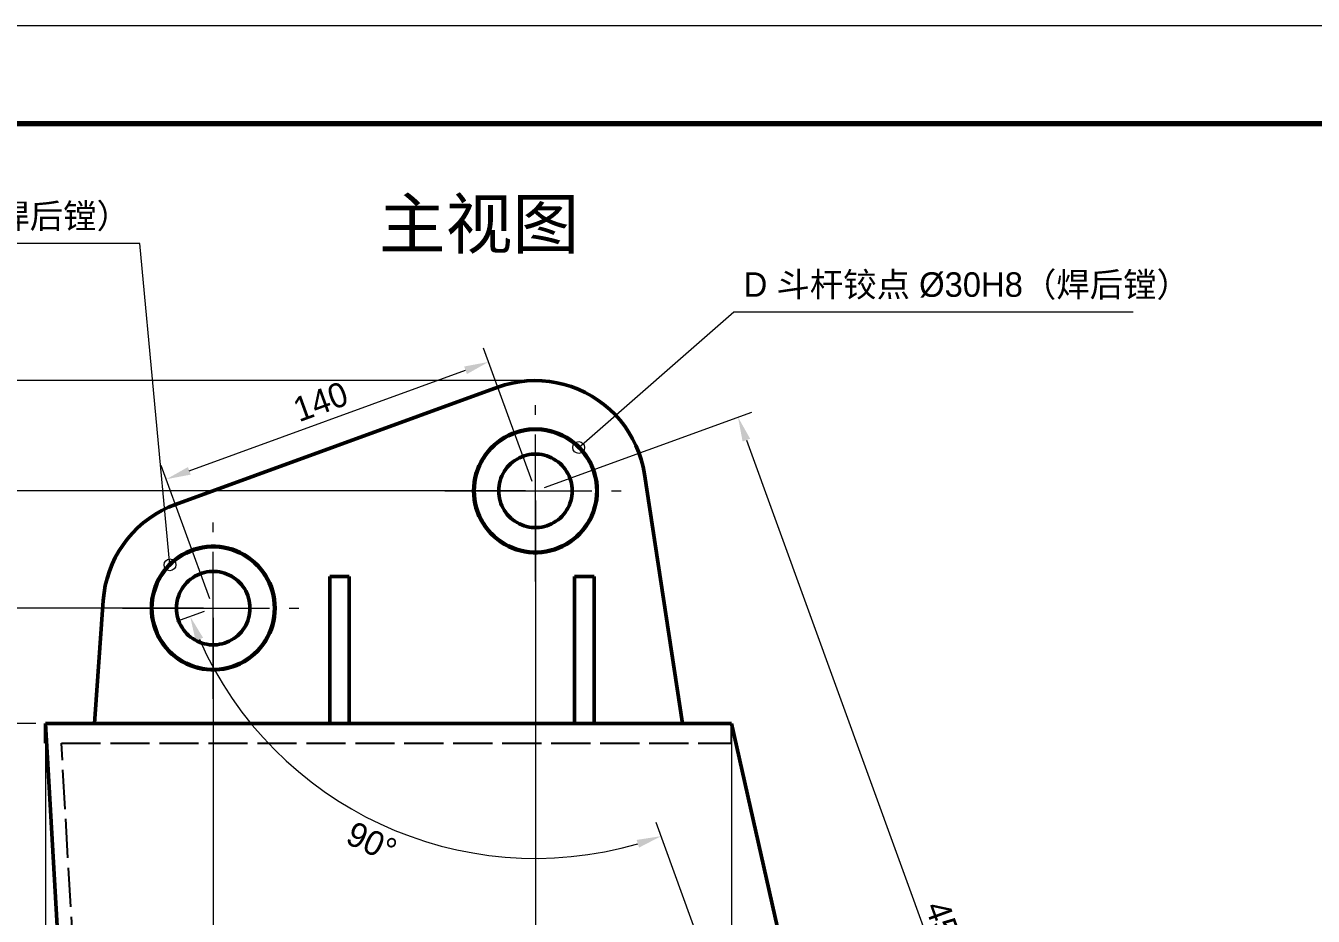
# Model space of a CAD drawing. Header units: millimetres. Extents: x 0 to 3364, y 0 to 2376.
# Drawn here: x 285 to 810, y 2013 to 2376 of the extents above; entities that cross this region are included whole.
import ezdxf
from ezdxf.enums import TextEntityAlignment as Align

# ---------------------------------------------------------------- set-up
doc = ezdxf.new("R2010")
doc.units = ezdxf.units.MM
doc.header["$LTSCALE"] = 4
doc.linetypes.add('GB_CENTER', pattern=[20, 15, -2, 1, -2])
doc.linetypes.add('GB_HIDDEN', pattern=[5, 4, -1])
for name, color, linetype, lineweight in [('CENTER', 7, 'GB_CENTER', 18), ('DIM', 7, 'Continuous', 18), ('FRAME', 7, 'Continuous', 70), ('HIDDEN', 7, 'GB_HIDDEN', 25), ('OUTLINE', 7, 'Continuous', 50), ('TEXT', 7, 'Continuous', 25), ('THIN', 7, 'Continuous', 18)]:
    doc.layers.add(name, color=color, linetype=linetype, lineweight=lineweight)
doc.styles.add('CJK', font='wqy-zenhei.ttc')
doc.dimstyles.new('GB', dxfattribs={"dimscale": 4, "dimtxt": 2.5, "dimasz": 2.5, "dimexe": 1.5, "dimexo": 1, "dimgap": 0.8, "dimtad": 1, "dimdec": 1, "dimdsep": 46, "dimtxsty": 'CJK', "dimcen": 2.5, "dimazin": 3, "dimtfac": 1, "dimtmove": 0, "dimatfit": 3, "dimlwd": 18, "dimlwe": 18})

msp = doc.modelspace()

# ---------------------------------------------------------------- linework, layer by layer
at = {"layer": 'CENTER'}
for p, q in [((492.67, 2149.16), (492.67, 2223.16)), ((455.67, 2186.16), (529.67, 2186.16)), ((361.11, 2101.28), (361.11, 2175.28)), ((324.11, 2138.28), (398.11, 2138.28))]:
    msp.add_line(p, q, dxfattribs=at)
at = {"layer": 'DIM'}
for points in [[(343.44, 2155.96), (331.11, 2287.16), (168.11, 2287.16)], [(510.35, 2203.84), (573.67, 2259.16), (736.67, 2259.16)]]:
    msp.add_lwpolyline(points, dxfattribs=at)
for centre in [(510.35, 2203.84), (343.44, 2155.96)]:
    msp.add_circle(centre, 2.4, dxfattribs=at)
at = {"layer": 'FRAME'}
msp.add_lwpolyline([(100, 40), (3324, 40), (3324, 2336), (100, 2336)], close=True, dxfattribs=at)
at = {"layer": 'HIDDEN'}
for points in [[(537.16, 2192.94), (536.6, 2195.95), (535.83, 2198.91), (534.86, 2201.81), (533.7, 2204.65), (532.35, 2207.39), (530.81, 2210.04), (529.1, 2212.58), (527.22, 2214.99), (525.18, 2217.27), (522.99, 2219.41), (520.66, 2221.39), (518.2, 2223.22), (515.63, 2224.86), (512.94, 2226.34), (510.16, 2227.62), (507.31, 2228.71), (504.38, 2229.61), (501.4, 2230.3), (498.38, 2230.8), (495.33, 2231.08), (492.27, 2231.16), (489.21, 2231.03), (486.17, 2230.69), (483.16, 2230.14), (480.19, 2229.39), (477.28, 2228.45)], [(537.16, 2192.94), (536.6, 2195.95), (535.83, 2198.91), (534.86, 2201.81), (533.7, 2204.65), (532.35, 2207.39), (530.81, 2210.04), (529.1, 2212.58), (527.22, 2214.99), (525.18, 2217.27), (522.99, 2219.41), (520.66, 2221.39), (518.2, 2223.22), (515.63, 2224.86), (512.94, 2226.34), (510.16, 2227.62), (507.31, 2228.71), (504.38, 2229.61), (501.4, 2230.3), (498.38, 2230.8), (495.33, 2231.08), (492.27, 2231.16), (489.21, 2231.03), (486.17, 2230.69), (483.16, 2230.14), (480.19, 2229.39), (477.28, 2228.45)], [(537.16, 2192.94), (536.6, 2195.95), (535.83, 2198.91), (534.86, 2201.81), (533.7, 2204.65), (532.35, 2207.39), (530.81, 2210.04), (529.1, 2212.58), (527.22, 2214.99), (525.18, 2217.27), (522.99, 2219.41), (520.66, 2221.39), (518.2, 2223.22), (515.63, 2224.86), (512.94, 2226.34), (510.16, 2227.62), (507.31, 2228.71), (504.38, 2229.61), (501.4, 2230.3), (498.38, 2230.8), (495.33, 2231.08), (492.27, 2231.16), (489.21, 2231.03), (486.17, 2230.69), (483.16, 2230.14), (480.19, 2229.39), (477.28, 2228.45)], [(477.28, 2228.45), (345.72, 2180.57)], [(477.28, 2228.45), (345.72, 2180.57)], [(517.92, 2186.16), (517.86, 2184.4), (517.68, 2182.64), (517.37, 2180.91), (516.95, 2179.2), (516.4, 2177.52), (515.74, 2175.89), (514.97, 2174.3), (514.09, 2172.78), (513.1, 2171.32), (512.02, 2169.93), (510.84, 2168.62), (509.57, 2167.39), (508.22, 2166.26), (506.79, 2165.23), (505.3, 2164.29), (503.74, 2163.46), (502.13, 2162.75), (500.48, 2162.14), (498.78, 2161.66), (497.06, 2161.29), (495.31, 2161.05), (493.56, 2160.92), (491.79, 2160.92), (490.03, 2161.05), (488.29, 2161.29), (486.57, 2161.66), (484.87, 2162.14), (483.22, 2162.75), (481.61, 2163.46), (480.05, 2164.29), (478.55, 2165.23), (477.13, 2166.26), (475.78, 2167.39), (474.51, 2168.62), (473.33, 2169.93), (472.25, 2171.32), (471.26, 2172.78), (470.38, 2174.3), (469.61, 2175.89), (468.95, 2177.52), (468.4, 2179.2), (467.98, 2180.91), (467.67, 2182.64), (467.49, 2184.4), (467.42, 2186.16), (467.49, 2187.92), (467.67, 2189.67), (467.98, 2191.41), (468.4, 2193.12), (468.95, 2194.79), (469.61, 2196.43), (470.38, 2198.01), (471.26, 2199.54), (472.25, 2201), (473.33, 2202.39), (474.51, 2203.7), (475.78, 2204.92), (477.13, 2206.06), (478.55, 2207.09), (480.05, 2208.03), (481.61, 2208.85), (483.22, 2209.57), (484.87, 2210.17), (486.57, 2210.66), (488.29, 2211.02), (490.03, 2211.27), (491.79, 2211.39), (493.56, 2211.39), (495.31, 2211.27), (497.06, 2211.02), (498.78, 2210.66), (500.48, 2210.17), (502.13, 2209.57), (503.74, 2208.85), (505.3, 2208.03), (506.79, 2207.09), (508.22, 2206.06), (509.57, 2204.92), (510.84, 2203.7), (512.02, 2202.39), (513.1, 2201), (514.09, 2199.54), (514.97, 2198.01), (515.74, 2196.43), (516.4, 2194.79), (516.95, 2193.12), (517.37, 2191.41), (517.68, 2189.67), (517.86, 2187.92), (517.92, 2186.16)], [(517.92, 2186.16), (517.86, 2184.4), (517.68, 2182.64), (517.37, 2180.91), (516.95, 2179.2), (516.4, 2177.52), (515.74, 2175.89), (514.97, 2174.3), (514.09, 2172.78), (513.1, 2171.32), (512.02, 2169.93), (510.84, 2168.62), (509.57, 2167.39), (508.22, 2166.26), (506.79, 2165.23), (505.3, 2164.29), (503.74, 2163.46), (502.13, 2162.75), (500.48, 2162.14), (498.78, 2161.66), (497.06, 2161.29), (495.31, 2161.05), (493.56, 2160.92), (491.79, 2160.92), (490.03, 2161.05), (488.29, 2161.29), (486.57, 2161.66), (484.87, 2162.14), (483.22, 2162.75), (481.61, 2163.46), (480.05, 2164.29), (478.55, 2165.23), (477.13, 2166.26), (475.78, 2167.39), (474.51, 2168.62), (473.33, 2169.93), (472.25, 2171.32), (471.26, 2172.78), (470.38, 2174.3), (469.61, 2175.89), (468.95, 2177.52), (468.4, 2179.2), (467.98, 2180.91), (467.67, 2182.64), (467.49, 2184.4), (467.42, 2186.16), (467.49, 2187.92), (467.67, 2189.67), (467.98, 2191.41), (468.4, 2193.12), (468.95, 2194.79), (469.61, 2196.43), (470.38, 2198.01), (471.26, 2199.54), (472.25, 2201), (473.33, 2202.39), (474.51, 2203.7), (475.78, 2204.92), (477.13, 2206.06), (478.55, 2207.09), (480.05, 2208.03), (481.61, 2208.85), (483.22, 2209.57), (484.87, 2210.17), (486.57, 2210.66), (488.29, 2211.02), (490.03, 2211.27), (491.79, 2211.39), (493.56, 2211.39), (495.31, 2211.27), (497.06, 2211.02), (498.78, 2210.66), (500.48, 2210.17), (502.13, 2209.57), (503.74, 2208.85), (505.3, 2208.03), (506.79, 2207.09), (508.22, 2206.06), (509.57, 2204.92), (510.84, 2203.7), (512.02, 2202.39), (513.1, 2201), (514.09, 2199.54), (514.97, 2198.01), (515.74, 2196.43), (516.4, 2194.79), (516.95, 2193.12), (517.37, 2191.41), (517.68, 2189.67), (517.86, 2187.92), (517.92, 2186.16)], [(517.92, 2186.16), (517.86, 2184.4), (517.68, 2182.64), (517.37, 2180.91), (516.95, 2179.2), (516.4, 2177.52), (515.74, 2175.89), (514.97, 2174.3), (514.09, 2172.78), (513.1, 2171.32), (512.02, 2169.93), (510.84, 2168.62), (509.57, 2167.39), (508.22, 2166.26), (506.79, 2165.23), (505.3, 2164.29), (503.74, 2163.46), (502.13, 2162.75), (500.48, 2162.14), (498.78, 2161.66), (497.06, 2161.29), (495.31, 2161.05), (493.56, 2160.92), (491.79, 2160.92), (490.03, 2161.05), (488.29, 2161.29), (486.57, 2161.66), (484.87, 2162.14), (483.22, 2162.75), (481.61, 2163.46), (480.05, 2164.29), (478.55, 2165.23), (477.13, 2166.26), (475.78, 2167.39), (474.51, 2168.62), (473.33, 2169.93), (472.25, 2171.32), (471.26, 2172.78), (470.38, 2174.3), (469.61, 2175.89), (468.95, 2177.52), (468.4, 2179.2), (467.98, 2180.91), (467.67, 2182.64), (467.49, 2184.4), (467.42, 2186.16), (467.49, 2187.92), (467.67, 2189.67), (467.98, 2191.41), (468.4, 2193.12), (468.95, 2194.79), (469.61, 2196.43), (470.38, 2198.01), (471.26, 2199.54), (472.25, 2201), (473.33, 2202.39), (474.51, 2203.7), (475.78, 2204.92), (477.13, 2206.06), (478.55, 2207.09), (480.05, 2208.03), (481.61, 2208.85), (483.22, 2209.57), (484.87, 2210.17), (486.57, 2210.66), (488.29, 2211.02), (490.03, 2211.27), (491.79, 2211.39), (493.56, 2211.39), (495.31, 2211.27), (497.06, 2211.02), (498.78, 2210.66), (500.48, 2210.17), (502.13, 2209.57), (503.74, 2208.85), (505.3, 2208.03), (506.79, 2207.09), (508.22, 2206.06), (509.57, 2204.92), (510.84, 2203.7), (512.02, 2202.39), (513.1, 2201), (514.09, 2199.54), (514.97, 2198.01), (515.74, 2196.43), (516.4, 2194.79), (516.95, 2193.12), (517.37, 2191.41), (517.68, 2189.67), (517.86, 2187.92), (517.92, 2186.16)], [(517.67, 2186.16), (517.61, 2187.9), (517.43, 2189.64), (517.13, 2191.36), (516.71, 2193.05), (516.17, 2194.71), (515.51, 2196.33), (514.75, 2197.9), (513.88, 2199.41), (512.9, 2200.85), (511.83, 2202.23), (510.66, 2203.52), (509.4, 2204.74), (508.07, 2205.86), (506.65, 2206.88), (505.17, 2207.81), (503.63, 2208.63), (502.04, 2209.34), (500.4, 2209.93), (498.72, 2210.42), (497.02, 2210.78), (495.29, 2211.02), (493.55, 2211.14), (491.8, 2211.14), (490.06, 2211.02), (488.33, 2210.78), (486.63, 2210.42), (484.95, 2209.93), (483.31, 2209.34), (481.71, 2208.63), (480.17, 2207.81), (478.69, 2206.88), (477.28, 2205.86), (475.95, 2204.74), (474.69, 2203.52), (473.52, 2202.23), (472.45, 2200.85), (471.47, 2199.41), (470.6, 2197.9), (469.84, 2196.33), (469.18, 2194.71), (468.64, 2193.05), (468.22, 2191.36), (467.92, 2189.64), (467.73, 2187.9), (467.67, 2186.16), (467.73, 2184.41), (467.92, 2182.68), (468.22, 2180.96), (468.64, 2179.27), (469.18, 2177.61), (469.84, 2175.99), (470.6, 2174.42), (471.47, 2172.91), (472.45, 2171.46), (473.52, 2170.09), (474.69, 2168.79), (475.95, 2167.58), (477.28, 2166.46), (478.69, 2165.43), (480.17, 2164.51), (481.71, 2163.69), (483.31, 2162.98), (484.95, 2162.38), (486.63, 2161.9), (488.33, 2161.54), (490.06, 2161.3), (491.8, 2161.17), (493.55, 2161.17), (495.29, 2161.3), (497.02, 2161.54), (498.72, 2161.9), (500.4, 2162.38), (502.04, 2162.98), (503.63, 2163.69), (505.17, 2164.51), (506.65, 2165.43), (508.07, 2166.46), (509.4, 2167.58), (510.66, 2168.79), (511.83, 2170.09), (512.9, 2171.46), (513.88, 2172.91), (514.75, 2174.42), (515.51, 2175.99), (516.17, 2177.61), (516.71, 2179.27), (517.13, 2180.96), (517.43, 2182.68), (517.61, 2184.41), (517.67, 2186.16)], [(517.67, 2186.16), (517.61, 2187.9), (517.43, 2189.64), (517.13, 2191.36), (516.71, 2193.05), (516.17, 2194.71), (515.51, 2196.33), (514.75, 2197.9), (513.88, 2199.41), (512.9, 2200.85), (511.83, 2202.23), (510.66, 2203.52), (509.4, 2204.74), (508.07, 2205.86), (506.65, 2206.88), (505.17, 2207.81), (503.63, 2208.63), (502.04, 2209.34), (500.4, 2209.93), (498.72, 2210.42), (497.02, 2210.78), (495.29, 2211.02), (493.55, 2211.14), (491.8, 2211.14), (490.06, 2211.02), (488.33, 2210.78), (486.63, 2210.42), (484.95, 2209.93), (483.31, 2209.34), (481.71, 2208.63), (480.17, 2207.81), (478.69, 2206.88), (477.28, 2205.86), (475.95, 2204.74), (474.69, 2203.52), (473.52, 2202.23), (472.45, 2200.85), (471.47, 2199.41), (470.6, 2197.9), (469.84, 2196.33), (469.18, 2194.71), (468.64, 2193.05), (468.22, 2191.36), (467.92, 2189.64), (467.73, 2187.9), (467.67, 2186.16), (467.73, 2184.41), (467.92, 2182.68), (468.22, 2180.96), (468.64, 2179.27), (469.18, 2177.61), (469.84, 2175.99), (470.6, 2174.42), (471.47, 2172.91), (472.45, 2171.46), (473.52, 2170.09), (474.69, 2168.79), (475.95, 2167.58), (477.28, 2166.46), (478.69, 2165.43), (480.17, 2164.51), (481.71, 2163.69), (483.31, 2162.98), (484.95, 2162.38), (486.63, 2161.9), (488.33, 2161.54), (490.06, 2161.3), (491.8, 2161.17), (493.55, 2161.17), (495.29, 2161.3), (497.02, 2161.54), (498.72, 2161.9), (500.4, 2162.38), (502.04, 2162.98), (503.63, 2163.69), (505.17, 2164.51), (506.65, 2165.43), (508.07, 2166.46), (509.4, 2167.58), (510.66, 2168.79), (511.83, 2170.09), (512.9, 2171.46), (513.88, 2172.91), (514.75, 2174.42), (515.51, 2175.99), (516.17, 2177.61), (516.71, 2179.27), (517.13, 2180.96), (517.43, 2182.68), (517.61, 2184.41), (517.67, 2186.16)], [(517.67, 2186.16), (517.61, 2187.9), (517.43, 2189.64), (517.13, 2191.36), (516.71, 2193.05), (516.17, 2194.71), (515.51, 2196.33), (514.75, 2197.9), (513.88, 2199.41), (512.9, 2200.85), (511.83, 2202.23), (510.66, 2203.52), (509.4, 2204.74), (508.07, 2205.86), (506.65, 2206.88), (505.17, 2207.81), (503.63, 2208.63), (502.04, 2209.34), (500.4, 2209.93), (498.72, 2210.42), (497.02, 2210.78), (495.29, 2211.02), (493.55, 2211.14), (491.8, 2211.14), (490.06, 2211.02), (488.33, 2210.78), (486.63, 2210.42), (484.95, 2209.93), (483.31, 2209.34), (481.71, 2208.63), (480.17, 2207.81), (478.69, 2206.88), (477.28, 2205.86), (475.95, 2204.74), (474.69, 2203.52), (473.52, 2202.23), (472.45, 2200.85), (471.47, 2199.41), (470.6, 2197.9), (469.84, 2196.33), (469.18, 2194.71), (468.64, 2193.05), (468.22, 2191.36), (467.92, 2189.64), (467.73, 2187.9), (467.67, 2186.16), (467.73, 2184.41), (467.92, 2182.68), (468.22, 2180.96), (468.64, 2179.27), (469.18, 2177.61), (469.84, 2175.99), (470.6, 2174.42), (471.47, 2172.91), (472.45, 2171.46), (473.52, 2170.09), (474.69, 2168.79), (475.95, 2167.58), (477.28, 2166.46), (478.69, 2165.43), (480.17, 2164.51), (481.71, 2163.69), (483.31, 2162.98), (484.95, 2162.38), (486.63, 2161.9), (488.33, 2161.54), (490.06, 2161.3), (491.8, 2161.17), (493.55, 2161.17), (495.29, 2161.3), (497.02, 2161.54), (498.72, 2161.9), (500.4, 2162.38), (502.04, 2162.98), (503.63, 2163.69), (505.17, 2164.51), (506.65, 2165.43), (508.07, 2166.46), (509.4, 2167.58), (510.66, 2168.79), (511.83, 2170.09), (512.9, 2171.46), (513.88, 2172.91), (514.75, 2174.42), (515.51, 2175.99), (516.17, 2177.61), (516.71, 2179.27), (517.13, 2180.96), (517.43, 2182.68), (517.61, 2184.41), (517.67, 2186.16)], [(507.67, 2186.16), (507.64, 2187.2), (507.53, 2188.25), (507.35, 2189.28), (507.09, 2190.29), (506.77, 2191.29), (506.38, 2192.26), (505.92, 2193.2), (505.39, 2194.11), (504.81, 2194.98), (504.16, 2195.8), (503.46, 2196.58), (502.71, 2197.31), (501.91, 2197.98), (501.06, 2198.59), (500.17, 2199.15), (499.25, 2199.64), (498.29, 2200.07), (497.31, 2200.42), (496.3, 2200.71), (495.28, 2200.93), (494.24, 2201.08), (493.2, 2201.15), (492.15, 2201.15), (491.11, 2201.08), (490.07, 2200.93), (489.05, 2200.71), (488.04, 2200.42), (487.05, 2200.07), (486.1, 2199.64), (485.17, 2199.15), (484.29, 2198.59), (483.44, 2197.98), (482.64, 2197.31), (481.88, 2196.58), (481.18, 2195.8), (480.54, 2194.98), (479.95, 2194.11), (479.43, 2193.2), (478.97, 2192.26), (478.58, 2191.29), (478.26, 2190.29), (478, 2189.28), (477.82, 2188.25), (477.71, 2187.2), (477.67, 2186.16), (477.71, 2185.11), (477.82, 2184.07), (478, 2183.04), (478.26, 2182.02), (478.58, 2181.03), (478.97, 2180.06), (479.43, 2179.12), (479.95, 2178.21), (480.54, 2177.34), (481.18, 2176.52), (481.88, 2175.74), (482.64, 2175.01), (483.44, 2174.34), (484.29, 2173.72), (485.17, 2173.17), (486.1, 2172.68), (487.05, 2172.25), (488.04, 2171.89), (489.05, 2171.6), (490.07, 2171.39), (491.11, 2171.24), (492.15, 2171.17), (493.2, 2171.17), (494.24, 2171.24), (495.28, 2171.39), (496.3, 2171.6), (497.31, 2171.89), (498.29, 2172.25), (499.25, 2172.68), (500.17, 2173.17), (501.06, 2173.72), (501.91, 2174.34), (502.71, 2175.01), (503.46, 2175.74), (504.16, 2176.52), (504.81, 2177.34), (505.39, 2178.21), (505.92, 2179.12), (506.38, 2180.06), (506.77, 2181.03), (507.09, 2182.02), (507.35, 2183.04), (507.53, 2184.07), (507.64, 2185.11), (507.67, 2186.16)], [(507.67, 2186.16), (507.64, 2187.2), (507.53, 2188.25), (507.35, 2189.28), (507.09, 2190.29), (506.77, 2191.29), (506.38, 2192.26), (505.92, 2193.2), (505.39, 2194.11), (504.81, 2194.98), (504.16, 2195.8), (503.46, 2196.58), (502.71, 2197.31), (501.91, 2197.98), (501.06, 2198.59), (500.17, 2199.15), (499.25, 2199.64), (498.29, 2200.07), (497.31, 2200.42), (496.3, 2200.71), (495.28, 2200.93), (494.24, 2201.08), (493.2, 2201.15), (492.15, 2201.15), (491.11, 2201.08), (490.07, 2200.93), (489.05, 2200.71), (488.04, 2200.42), (487.05, 2200.07), (486.1, 2199.64), (485.17, 2199.15), (484.29, 2198.59), (483.44, 2197.98), (482.64, 2197.31), (481.88, 2196.58), (481.18, 2195.8), (480.54, 2194.98), (479.95, 2194.11), (479.43, 2193.2), (478.97, 2192.26), (478.58, 2191.29), (478.26, 2190.29), (478, 2189.28), (477.82, 2188.25), (477.71, 2187.2), (477.67, 2186.16), (477.71, 2185.11), (477.82, 2184.07), (478, 2183.04), (478.26, 2182.02), (478.58, 2181.03), (478.97, 2180.06), (479.43, 2179.12), (479.95, 2178.21), (480.54, 2177.34), (481.18, 2176.52), (481.88, 2175.74), (482.64, 2175.01), (483.44, 2174.34), (484.29, 2173.72), (485.17, 2173.17), (486.1, 2172.68), (487.05, 2172.25), (488.04, 2171.89), (489.05, 2171.6), (490.07, 2171.39), (491.11, 2171.24), (492.15, 2171.17), (493.2, 2171.17), (494.24, 2171.24), (495.28, 2171.39), (496.3, 2171.6), (497.31, 2171.89), (498.29, 2172.25), (499.25, 2172.68), (500.17, 2173.17), (501.06, 2173.72), (501.91, 2174.34), (502.71, 2175.01), (503.46, 2175.74), (504.16, 2176.52), (504.81, 2177.34), (505.39, 2178.21), (505.92, 2179.12), (506.38, 2180.06), (506.77, 2181.03), (507.09, 2182.02), (507.35, 2183.04), (507.53, 2184.07), (507.64, 2185.11), (507.67, 2186.16)], [(507.67, 2186.16), (507.64, 2187.2), (507.53, 2188.25), (507.35, 2189.28), (507.09, 2190.29), (506.77, 2191.29), (506.38, 2192.26), (505.92, 2193.2), (505.39, 2194.11), (504.81, 2194.98), (504.16, 2195.8), (503.46, 2196.58), (502.71, 2197.31), (501.91, 2197.98), (501.06, 2198.59), (500.17, 2199.15), (499.25, 2199.64), (498.29, 2200.07), (497.31, 2200.42), (496.3, 2200.71), (495.28, 2200.93), (494.24, 2201.08), (493.2, 2201.15), (492.15, 2201.15), (491.11, 2201.08), (490.07, 2200.93), (489.05, 2200.71), (488.04, 2200.42), (487.05, 2200.07), (486.1, 2199.64), (485.17, 2199.15), (484.29, 2198.59), (483.44, 2197.98), (482.64, 2197.31), (481.88, 2196.58), (481.18, 2195.8), (480.54, 2194.98), (479.95, 2194.11), (479.43, 2193.2), (478.97, 2192.26), (478.58, 2191.29), (478.26, 2190.29), (478, 2189.28), (477.82, 2188.25), (477.71, 2187.2), (477.67, 2186.16), (477.71, 2185.11), (477.82, 2184.07), (478, 2183.04), (478.26, 2182.02), (478.58, 2181.03), (478.97, 2180.06), (479.43, 2179.12), (479.95, 2178.21), (480.54, 2177.34), (481.18, 2176.52), (481.88, 2175.74), (482.64, 2175.01), (483.44, 2174.34), (484.29, 2173.72), (485.17, 2173.17), (486.1, 2172.68), (487.05, 2172.25), (488.04, 2171.89), (489.05, 2171.6), (490.07, 2171.39), (491.11, 2171.24), (492.15, 2171.17), (493.2, 2171.17), (494.24, 2171.24), (495.28, 2171.39), (496.3, 2171.6), (497.31, 2171.89), (498.29, 2172.25), (499.25, 2172.68), (500.17, 2173.17), (501.06, 2173.72), (501.91, 2174.34), (502.71, 2175.01), (503.46, 2175.74), (504.16, 2176.52), (504.81, 2177.34), (505.39, 2178.21), (505.92, 2179.12), (506.38, 2180.06), (506.77, 2181.03), (507.09, 2182.02), (507.35, 2183.04), (507.53, 2184.07), (507.64, 2185.11), (507.67, 2186.16)], [(552.67, 2091.16), (537.16, 2192.94)], [(552.67, 2091.16), (537.16, 2192.94)], [(345.72, 2180.57), (342.9, 2179.43), (340.16, 2178.1), (337.51, 2176.59), (334.97, 2174.91), (332.55, 2173.05), (330.26, 2171.04), (328.12, 2168.88), (326.12, 2166.57), (324.29, 2164.14), (322.62, 2161.59), (321.13, 2158.93), (319.83, 2156.18), (318.71, 2153.34), (317.79, 2150.44), (317.06, 2147.48), (316.54, 2144.48), (316.23, 2141.45)], [(345.72, 2180.57), (342.9, 2179.43), (340.16, 2178.1), (337.51, 2176.59), (334.97, 2174.91), (332.55, 2173.05), (330.26, 2171.04), (328.12, 2168.88), (326.12, 2166.57), (324.29, 2164.14), (322.62, 2161.59), (321.13, 2158.93), (319.83, 2156.18), (318.71, 2153.34), (317.79, 2150.44), (317.06, 2147.48), (316.54, 2144.48), (316.23, 2141.45)], [(345.72, 2180.57), (342.9, 2179.43), (340.16, 2178.1), (337.51, 2176.59), (334.97, 2174.91), (332.55, 2173.05), (330.26, 2171.04), (328.12, 2168.88), (326.12, 2166.57), (324.29, 2164.14), (322.62, 2161.59), (321.13, 2158.93), (319.83, 2156.18), (318.71, 2153.34), (317.79, 2150.44), (317.06, 2147.48), (316.54, 2144.48), (316.23, 2141.45)], [(386.36, 2138.28), (386.3, 2136.52), (386.12, 2134.76), (385.81, 2133.03), (385.39, 2131.32), (384.84, 2129.64), (384.18, 2128.01), (383.41, 2126.42), (382.53, 2124.9), (381.54, 2123.44), (380.46, 2122.05), (379.28, 2120.74), (378.01, 2119.51), (376.66, 2118.38), (375.23, 2117.35), (373.74, 2116.41), (372.18, 2115.58), (370.57, 2114.87), (368.92, 2114.26), (367.22, 2113.78), (365.5, 2113.41), (363.75, 2113.17), (362, 2113.04), (360.23, 2113.04), (358.47, 2113.17), (356.73, 2113.41), (355.01, 2113.78), (353.31, 2114.26), (351.66, 2114.87), (350.05, 2115.58), (348.49, 2116.41), (346.99, 2117.35), (345.57, 2118.38), (344.22, 2119.51), (342.95, 2120.74), (341.77, 2122.05), (340.69, 2123.44), (339.7, 2124.9), (338.82, 2126.42), (338.05, 2128.01), (337.39, 2129.64), (336.84, 2131.32), (336.42, 2133.03), (336.11, 2134.76), (335.93, 2136.52), (335.86, 2138.28), (335.93, 2140.04), (336.11, 2141.79), (336.42, 2143.53), (336.84, 2145.24), (337.39, 2146.91), (338.05, 2148.55), (338.82, 2150.13), (339.7, 2151.66), (340.69, 2153.12), (341.77, 2154.51), (342.95, 2155.82), (344.22, 2157.04), (345.57, 2158.18), (346.99, 2159.21), (348.49, 2160.15), (350.05, 2160.97), (351.66, 2161.69), (353.31, 2162.29), (355.01, 2162.78), (356.73, 2163.14), (358.47, 2163.39), (360.23, 2163.51), (362, 2163.51), (363.75, 2163.39), (365.5, 2163.14), (367.22, 2162.78), (368.92, 2162.29), (370.57, 2161.69), (372.18, 2160.97), (373.74, 2160.15), (375.23, 2159.21), (376.66, 2158.18), (378.01, 2157.04), (379.28, 2155.82), (380.46, 2154.51), (381.54, 2153.12), (382.53, 2151.66), (383.41, 2150.13), (384.18, 2148.55), (384.84, 2146.91), (385.39, 2145.24), (385.81, 2143.53), (386.12, 2141.79), (386.3, 2140.04), (386.36, 2138.28)], [(386.36, 2138.28), (386.3, 2136.52), (386.12, 2134.76), (385.81, 2133.03), (385.39, 2131.32), (384.84, 2129.64), (384.18, 2128.01), (383.41, 2126.42), (382.53, 2124.9), (381.54, 2123.44), (380.46, 2122.05), (379.28, 2120.74), (378.01, 2119.51), (376.66, 2118.38), (375.23, 2117.35), (373.74, 2116.41), (372.18, 2115.58), (370.57, 2114.87), (368.92, 2114.26), (367.22, 2113.78), (365.5, 2113.41), (363.75, 2113.17), (362, 2113.04), (360.23, 2113.04), (358.47, 2113.17), (356.73, 2113.41), (355.01, 2113.78), (353.31, 2114.26), (351.66, 2114.87), (350.05, 2115.58), (348.49, 2116.41), (346.99, 2117.35), (345.57, 2118.38), (344.22, 2119.51), (342.95, 2120.74), (341.77, 2122.05), (340.69, 2123.44), (339.7, 2124.9), (338.82, 2126.42), (338.05, 2128.01), (337.39, 2129.64), (336.84, 2131.32), (336.42, 2133.03), (336.11, 2134.76), (335.93, 2136.52), (335.86, 2138.28), (335.93, 2140.04), (336.11, 2141.79), (336.42, 2143.53), (336.84, 2145.24), (337.39, 2146.91), (338.05, 2148.55), (338.82, 2150.13), (339.7, 2151.66), (340.69, 2153.12), (341.77, 2154.51), (342.95, 2155.82), (344.22, 2157.04), (345.57, 2158.18), (346.99, 2159.21), (348.49, 2160.15), (350.05, 2160.97), (351.66, 2161.69), (353.31, 2162.29), (355.01, 2162.78), (356.73, 2163.14), (358.47, 2163.39), (360.23, 2163.51), (362, 2163.51), (363.75, 2163.39), (365.5, 2163.14), (367.22, 2162.78), (368.92, 2162.29), (370.57, 2161.69), (372.18, 2160.97), (373.74, 2160.15), (375.23, 2159.21), (376.66, 2158.18), (378.01, 2157.04), (379.28, 2155.82), (380.46, 2154.51), (381.54, 2153.12), (382.53, 2151.66), (383.41, 2150.13), (384.18, 2148.55), (384.84, 2146.91), (385.39, 2145.24), (385.81, 2143.53), (386.12, 2141.79), (386.3, 2140.04), (386.36, 2138.28)], [(386.36, 2138.28), (386.3, 2136.52), (386.12, 2134.76), (385.81, 2133.03), (385.39, 2131.32), (384.84, 2129.64), (384.18, 2128.01), (383.41, 2126.42), (382.53, 2124.9), (381.54, 2123.44), (380.46, 2122.05), (379.28, 2120.74), (378.01, 2119.51), (376.66, 2118.38), (375.23, 2117.35), (373.74, 2116.41), (372.18, 2115.58), (370.57, 2114.87), (368.92, 2114.26), (367.22, 2113.78), (365.5, 2113.41), (363.75, 2113.17), (362, 2113.04), (360.23, 2113.04), (358.47, 2113.17), (356.73, 2113.41), (355.01, 2113.78), (353.31, 2114.26), (351.66, 2114.87), (350.05, 2115.58), (348.49, 2116.41), (346.99, 2117.35), (345.57, 2118.38), (344.22, 2119.51), (342.95, 2120.74), (341.77, 2122.05), (340.69, 2123.44), (339.7, 2124.9), (338.82, 2126.42), (338.05, 2128.01), (337.39, 2129.64), (336.84, 2131.32), (336.42, 2133.03), (336.11, 2134.76), (335.93, 2136.52), (335.86, 2138.28), (335.93, 2140.04), (336.11, 2141.79), (336.42, 2143.53), (336.84, 2145.24), (337.39, 2146.91), (338.05, 2148.55), (338.82, 2150.13), (339.7, 2151.66), (340.69, 2153.12), (341.77, 2154.51), (342.95, 2155.82), (344.22, 2157.04), (345.57, 2158.18), (346.99, 2159.21), (348.49, 2160.15), (350.05, 2160.97), (351.66, 2161.69), (353.31, 2162.29), (355.01, 2162.78), (356.73, 2163.14), (358.47, 2163.39), (360.23, 2163.51), (362, 2163.51), (363.75, 2163.39), (365.5, 2163.14), (367.22, 2162.78), (368.92, 2162.29), (370.57, 2161.69), (372.18, 2160.97), (373.74, 2160.15), (375.23, 2159.21), (376.66, 2158.18), (378.01, 2157.04), (379.28, 2155.82), (380.46, 2154.51), (381.54, 2153.12), (382.53, 2151.66), (383.41, 2150.13), (384.18, 2148.55), (384.84, 2146.91), (385.39, 2145.24), (385.81, 2143.53), (386.12, 2141.79), (386.3, 2140.04), (386.36, 2138.28)], [(386.11, 2138.28), (386.05, 2140.02), (385.87, 2141.76), (385.57, 2143.48), (385.15, 2145.17), (384.61, 2146.83), (383.95, 2148.45), (383.19, 2150.02), (382.32, 2151.53), (381.34, 2152.97), (380.27, 2154.35), (379.1, 2155.64), (377.84, 2156.86), (376.51, 2157.98), (375.09, 2159), (373.61, 2159.93), (372.07, 2160.75), (370.48, 2161.46), (368.84, 2162.05), (367.16, 2162.54), (365.46, 2162.9), (363.73, 2163.14), (361.99, 2163.26), (360.24, 2163.26), (358.5, 2163.14), (356.77, 2162.9), (355.07, 2162.54), (353.39, 2162.05), (351.75, 2161.46), (350.15, 2160.75), (348.61, 2159.93), (347.13, 2159), (345.72, 2157.98), (344.39, 2156.86), (343.13, 2155.64), (341.96, 2154.35), (340.89, 2152.97), (339.91, 2151.53), (339.04, 2150.02), (338.28, 2148.45), (337.62, 2146.83), (337.08, 2145.17), (336.66, 2143.48), (336.36, 2141.76), (336.17, 2140.02), (336.11, 2138.28), (336.17, 2136.53), (336.36, 2134.8), (336.66, 2133.08), (337.08, 2131.39), (337.62, 2129.73), (338.28, 2128.11), (339.04, 2126.54), (339.91, 2125.03), (340.89, 2123.58), (341.96, 2122.21), (343.13, 2120.91), (344.39, 2119.7), (345.72, 2118.58), (347.13, 2117.55), (348.61, 2116.63), (350.15, 2115.81), (351.75, 2115.1), (353.39, 2114.5), (355.07, 2114.02), (356.77, 2113.66), (358.5, 2113.42), (360.24, 2113.29), (361.99, 2113.29), (363.73, 2113.42), (365.46, 2113.66), (367.16, 2114.02), (368.84, 2114.5), (370.48, 2115.1), (372.07, 2115.81), (373.61, 2116.63), (375.09, 2117.55), (376.51, 2118.58), (377.84, 2119.7), (379.1, 2120.91), (380.27, 2122.21), (381.34, 2123.58), (382.32, 2125.03), (383.19, 2126.54), (383.95, 2128.11), (384.61, 2129.73), (385.15, 2131.39), (385.57, 2133.08), (385.87, 2134.8), (386.05, 2136.53), (386.11, 2138.28)], [(386.11, 2138.28), (386.05, 2140.02), (385.87, 2141.76), (385.57, 2143.48), (385.15, 2145.17), (384.61, 2146.83), (383.95, 2148.45), (383.19, 2150.02), (382.32, 2151.53), (381.34, 2152.97), (380.27, 2154.35), (379.1, 2155.64), (377.84, 2156.86), (376.51, 2157.98), (375.09, 2159), (373.61, 2159.93), (372.07, 2160.75), (370.48, 2161.46), (368.84, 2162.05), (367.16, 2162.54), (365.46, 2162.9), (363.73, 2163.14), (361.99, 2163.26), (360.24, 2163.26), (358.5, 2163.14), (356.77, 2162.9), (355.07, 2162.54), (353.39, 2162.05), (351.75, 2161.46), (350.15, 2160.75), (348.61, 2159.93), (347.13, 2159), (345.72, 2157.98), (344.39, 2156.86), (343.13, 2155.64), (341.96, 2154.35), (340.89, 2152.97), (339.91, 2151.53), (339.04, 2150.02), (338.28, 2148.45), (337.62, 2146.83), (337.08, 2145.17), (336.66, 2143.48), (336.36, 2141.76), (336.17, 2140.02), (336.11, 2138.28), (336.17, 2136.53), (336.36, 2134.8), (336.66, 2133.08), (337.08, 2131.39), (337.62, 2129.73), (338.28, 2128.11), (339.04, 2126.54), (339.91, 2125.03), (340.89, 2123.58), (341.96, 2122.21), (343.13, 2120.91), (344.39, 2119.7), (345.72, 2118.58), (347.13, 2117.55), (348.61, 2116.63), (350.15, 2115.81), (351.75, 2115.1), (353.39, 2114.5), (355.07, 2114.02), (356.77, 2113.66), (358.5, 2113.42), (360.24, 2113.29), (361.99, 2113.29), (363.73, 2113.42), (365.46, 2113.66), (367.16, 2114.02), (368.84, 2114.5), (370.48, 2115.1), (372.07, 2115.81), (373.61, 2116.63), (375.09, 2117.55), (376.51, 2118.58), (377.84, 2119.7), (379.1, 2120.91), (380.27, 2122.21), (381.34, 2123.58), (382.32, 2125.03), (383.19, 2126.54), (383.95, 2128.11), (384.61, 2129.73), (385.15, 2131.39), (385.57, 2133.08), (385.87, 2134.8), (386.05, 2136.53), (386.11, 2138.28)], [(386.11, 2138.28), (386.05, 2140.02), (385.87, 2141.76), (385.57, 2143.48), (385.15, 2145.17), (384.61, 2146.83), (383.95, 2148.45), (383.19, 2150.02), (382.32, 2151.53), (381.34, 2152.97), (380.27, 2154.35), (379.1, 2155.64), (377.84, 2156.86), (376.51, 2157.98), (375.09, 2159), (373.61, 2159.93), (372.07, 2160.75), (370.48, 2161.46), (368.84, 2162.05), (367.16, 2162.54), (365.46, 2162.9), (363.73, 2163.14), (361.99, 2163.26), (360.24, 2163.26), (358.5, 2163.14), (356.77, 2162.9), (355.07, 2162.54), (353.39, 2162.05), (351.75, 2161.46), (350.15, 2160.75), (348.61, 2159.93), (347.13, 2159), (345.72, 2157.98), (344.39, 2156.86), (343.13, 2155.64), (341.96, 2154.35), (340.89, 2152.97), (339.91, 2151.53), (339.04, 2150.02), (338.28, 2148.45), (337.62, 2146.83), (337.08, 2145.17), (336.66, 2143.48), (336.36, 2141.76), (336.17, 2140.02), (336.11, 2138.28), (336.17, 2136.53), (336.36, 2134.8), (336.66, 2133.08), (337.08, 2131.39), (337.62, 2129.73), (338.28, 2128.11), (339.04, 2126.54), (339.91, 2125.03), (340.89, 2123.58), (341.96, 2122.21), (343.13, 2120.91), (344.39, 2119.7), (345.72, 2118.58), (347.13, 2117.55), (348.61, 2116.63), (350.15, 2115.81), (351.75, 2115.1), (353.39, 2114.5), (355.07, 2114.02), (356.77, 2113.66), (358.5, 2113.42), (360.24, 2113.29), (361.99, 2113.29), (363.73, 2113.42), (365.46, 2113.66), (367.16, 2114.02), (368.84, 2114.5), (370.48, 2115.1), (372.07, 2115.81), (373.61, 2116.63), (375.09, 2117.55), (376.51, 2118.58), (377.84, 2119.7), (379.1, 2120.91), (380.27, 2122.21), (381.34, 2123.58), (382.32, 2125.03), (383.19, 2126.54), (383.95, 2128.11), (384.61, 2129.73), (385.15, 2131.39), (385.57, 2133.08), (385.87, 2134.8), (386.05, 2136.53), (386.11, 2138.28)], [(376.11, 2138.28), (376.08, 2139.32), (375.97, 2140.37), (375.79, 2141.4), (375.53, 2142.41), (375.21, 2143.41), (374.82, 2144.38), (374.36, 2145.32), (373.83, 2146.23), (373.25, 2147.1), (372.6, 2147.92), (371.9, 2148.7), (371.15, 2149.43), (370.35, 2150.1), (369.5, 2150.71), (368.61, 2151.27), (367.69, 2151.76), (366.73, 2152.19), (365.75, 2152.54), (364.74, 2152.83), (363.72, 2153.05), (362.68, 2153.2), (361.64, 2153.27), (360.59, 2153.27), (359.55, 2153.2), (358.51, 2153.05), (357.49, 2152.83), (356.48, 2152.54), (355.49, 2152.19), (354.54, 2151.76), (353.61, 2151.27), (352.73, 2150.71), (351.88, 2150.1), (351.08, 2149.43), (350.32, 2148.7), (349.62, 2147.92), (348.98, 2147.1), (348.39, 2146.23), (347.87, 2145.32), (347.41, 2144.38), (347.02, 2143.41), (346.7, 2142.41), (346.44, 2141.4), (346.26, 2140.37), (346.15, 2139.32), (346.11, 2138.28), (346.15, 2137.23), (346.26, 2136.19), (346.44, 2135.16), (346.7, 2134.14), (347.02, 2133.15), (347.41, 2132.18), (347.87, 2131.24), (348.39, 2130.33), (348.98, 2129.46), (349.62, 2128.64), (350.32, 2127.86), (351.08, 2127.13), (351.88, 2126.46), (352.73, 2125.84), (353.61, 2125.29), (354.54, 2124.8), (355.49, 2124.37), (356.48, 2124.01), (357.49, 2123.72), (358.51, 2123.51), (359.55, 2123.36), (360.59, 2123.29), (361.64, 2123.29), (362.68, 2123.36), (363.72, 2123.51), (364.74, 2123.72), (365.75, 2124.01), (366.73, 2124.37), (367.69, 2124.8), (368.61, 2125.29), (369.5, 2125.84), (370.35, 2126.46), (371.15, 2127.13), (371.9, 2127.86), (372.6, 2128.64), (373.25, 2129.46), (373.83, 2130.33), (374.36, 2131.24), (374.82, 2132.18), (375.21, 2133.15), (375.53, 2134.14), (375.79, 2135.16), (375.97, 2136.19), (376.08, 2137.23), (376.11, 2138.28)], [(376.11, 2138.28), (376.08, 2139.32), (375.97, 2140.37), (375.79, 2141.4), (375.53, 2142.41), (375.21, 2143.41), (374.82, 2144.38), (374.36, 2145.32), (373.83, 2146.23), (373.25, 2147.1), (372.6, 2147.92), (371.9, 2148.7), (371.15, 2149.43), (370.35, 2150.1), (369.5, 2150.71), (368.61, 2151.27), (367.69, 2151.76), (366.73, 2152.19), (365.75, 2152.54), (364.74, 2152.83), (363.72, 2153.05), (362.68, 2153.2), (361.64, 2153.27), (360.59, 2153.27), (359.55, 2153.2), (358.51, 2153.05), (357.49, 2152.83), (356.48, 2152.54), (355.49, 2152.19), (354.54, 2151.76), (353.61, 2151.27), (352.73, 2150.71), (351.88, 2150.1), (351.08, 2149.43), (350.32, 2148.7), (349.62, 2147.92), (348.98, 2147.1), (348.39, 2146.23), (347.87, 2145.32), (347.41, 2144.38), (347.02, 2143.41), (346.7, 2142.41), (346.44, 2141.4), (346.26, 2140.37), (346.15, 2139.32), (346.11, 2138.28), (346.15, 2137.23), (346.26, 2136.19), (346.44, 2135.16), (346.7, 2134.14), (347.02, 2133.15), (347.41, 2132.18), (347.87, 2131.24), (348.39, 2130.33), (348.98, 2129.46), (349.62, 2128.64), (350.32, 2127.86), (351.08, 2127.13), (351.88, 2126.46), (352.73, 2125.84), (353.61, 2125.29), (354.54, 2124.8), (355.49, 2124.37), (356.48, 2124.01), (357.49, 2123.72), (358.51, 2123.51), (359.55, 2123.36), (360.59, 2123.29), (361.64, 2123.29), (362.68, 2123.36), (363.72, 2123.51), (364.74, 2123.72), (365.75, 2124.01), (366.73, 2124.37), (367.69, 2124.8), (368.61, 2125.29), (369.5, 2125.84), (370.35, 2126.46), (371.15, 2127.13), (371.9, 2127.86), (372.6, 2128.64), (373.25, 2129.46), (373.83, 2130.33), (374.36, 2131.24), (374.82, 2132.18), (375.21, 2133.15), (375.53, 2134.14), (375.79, 2135.16), (375.97, 2136.19), (376.08, 2137.23), (376.11, 2138.28)], [(376.11, 2138.28), (376.08, 2139.32), (375.97, 2140.37), (375.79, 2141.4), (375.53, 2142.41), (375.21, 2143.41), (374.82, 2144.38), (374.36, 2145.32), (373.83, 2146.23), (373.25, 2147.1), (372.6, 2147.92), (371.9, 2148.7), (371.15, 2149.43), (370.35, 2150.1), (369.5, 2150.71), (368.61, 2151.27), (367.69, 2151.76), (366.73, 2152.19), (365.75, 2152.54), (364.74, 2152.83), (363.72, 2153.05), (362.68, 2153.2), (361.64, 2153.27), (360.59, 2153.27), (359.55, 2153.2), (358.51, 2153.05), (357.49, 2152.83), (356.48, 2152.54), (355.49, 2152.19), (354.54, 2151.76), (353.61, 2151.27), (352.73, 2150.71), (351.88, 2150.1), (351.08, 2149.43), (350.32, 2148.7), (349.62, 2147.92), (348.98, 2147.1), (348.39, 2146.23), (347.87, 2145.32), (347.41, 2144.38), (347.02, 2143.41), (346.7, 2142.41), (346.44, 2141.4), (346.26, 2140.37), (346.15, 2139.32), (346.11, 2138.28), (346.15, 2137.23), (346.26, 2136.19), (346.44, 2135.16), (346.7, 2134.14), (347.02, 2133.15), (347.41, 2132.18), (347.87, 2131.24), (348.39, 2130.33), (348.98, 2129.46), (349.62, 2128.64), (350.32, 2127.86), (351.08, 2127.13), (351.88, 2126.46), (352.73, 2125.84), (353.61, 2125.29), (354.54, 2124.8), (355.49, 2124.37), (356.48, 2124.01), (357.49, 2123.72), (358.51, 2123.51), (359.55, 2123.36), (360.59, 2123.29), (361.64, 2123.29), (362.68, 2123.36), (363.72, 2123.51), (364.74, 2123.72), (365.75, 2124.01), (366.73, 2124.37), (367.69, 2124.8), (368.61, 2125.29), (369.5, 2125.84), (370.35, 2126.46), (371.15, 2127.13), (371.9, 2127.86), (372.6, 2128.64), (373.25, 2129.46), (373.83, 2130.33), (374.36, 2131.24), (374.82, 2132.18), (375.21, 2133.15), (375.53, 2134.14), (375.79, 2135.16), (375.97, 2136.19), (376.08, 2137.23), (376.11, 2138.28)], [(408.67, 2151.16), (408.67, 2091.16)], [(408.67, 2151.16), (416.67, 2151.16)], [(408.67, 2151.16), (408.67, 2091.16)], [(408.67, 2091.16), (408.67, 2151.16)], [(416.67, 2151.16), (416.67, 2091.16)], [(416.67, 2151.16), (416.67, 2091.16)], [(416.67, 2091.16), (416.67, 2151.16)], [(508.67, 2151.16), (508.67, 2091.16)], [(508.67, 2151.16), (516.67, 2151.16)], [(508.67, 2151.16), (508.67, 2091.16)], [(508.67, 2091.16), (508.67, 2151.16)], [(516.67, 2151.16), (516.67, 2091.16)], [(516.67, 2151.16), (516.67, 2091.16)], [(516.67, 2091.16), (516.67, 2151.16)], [(316.23, 2141.45), (312.67, 2091.16)], [(316.23, 2141.45), (312.67, 2091.16)], [(316.23, 2141.45), (312.67, 2091.16)], [(292.67, 2091.16), (572.67, 2091.16)], [(293.13, 2083.16), (292.67, 2091.16)], [(293.13, 2083.16), (292.67, 2091.16)], [(302.67, 1916.16), (292.67, 2091.16)], [(292.67, 2091.16), (292.67, 2083.16)], [(312.67, 2091.16), (552.67, 2091.16)], [(312.67, 2091.16), (408.67, 2091.16)], [(312.67, 2091.16), (552.67, 2091.16)], [(312.67, 2091.16), (408.67, 2091.16)], [(408.67, 2091.16), (416.67, 2091.16)], [(408.67, 2091.16), (416.67, 2091.16)], [(416.67, 2091.16), (508.67, 2091.16)], [(416.67, 2091.16), (508.67, 2091.16)], [(508.67, 2091.16), (516.67, 2091.16)], [(508.67, 2091.16), (516.67, 2091.16)], [(516.67, 2091.16), (552.67, 2091.16)], [(516.67, 2091.16), (552.67, 2091.16)], [(572.67, 2091.16), (646.58, 1763.3)], [(572.67, 2091.16), (643.94, 1775.02)], [(572.67, 2083.16), (572.67, 2091.16)], [(572.67, 2083.16), (572.67, 2091.16)], [(572.67, 2091.16), (643.94, 1775.02)], [(292.67, 2083.16), (293.13, 2083.16)], [(308.66, 1916.5), (299.14, 2083.16)], [(299.14, 2083.16), (572.67, 2083.16)], [(299.14, 2083.16), (572.67, 2083.16)], [(308.66, 1916.5), (299.14, 2083.16)]]:
    msp.add_lwpolyline(points, dxfattribs=at)
at = {"layer": 'OUTLINE'}
for points in [[(537.16, 2192.94), (536.6, 2195.95), (535.83, 2198.91), (534.86, 2201.81), (533.7, 2204.65), (532.35, 2207.39), (530.81, 2210.04), (529.1, 2212.58), (527.22, 2214.99), (525.18, 2217.27), (522.99, 2219.41), (520.66, 2221.39), (518.2, 2223.22), (515.63, 2224.86), (512.94, 2226.34), (510.16, 2227.62), (507.31, 2228.71), (504.38, 2229.61), (501.4, 2230.3), (498.38, 2230.8), (495.33, 2231.08), (492.27, 2231.16), (489.21, 2231.03), (486.17, 2230.69), (483.16, 2230.14), (480.19, 2229.39), (477.28, 2228.45)], [(477.28, 2228.45), (345.72, 2180.57)], [(477.28, 2228.45), (345.72, 2180.57)], [(517.92, 2186.16), (517.86, 2184.4), (517.68, 2182.64), (517.37, 2180.91), (516.95, 2179.2), (516.4, 2177.52), (515.74, 2175.89), (514.97, 2174.3), (514.09, 2172.78), (513.1, 2171.32), (512.02, 2169.93), (510.84, 2168.62), (509.57, 2167.39), (508.22, 2166.26), (506.79, 2165.23), (505.3, 2164.29), (503.74, 2163.46), (502.13, 2162.75), (500.48, 2162.14), (498.78, 2161.66), (497.06, 2161.29), (495.31, 2161.05), (493.56, 2160.92), (491.79, 2160.92), (490.03, 2161.05), (488.29, 2161.29), (486.57, 2161.66), (484.87, 2162.14), (483.22, 2162.75), (481.61, 2163.46), (480.05, 2164.29), (478.55, 2165.23), (477.13, 2166.26), (475.78, 2167.39), (474.51, 2168.62), (473.33, 2169.93), (472.25, 2171.32), (471.26, 2172.78), (470.38, 2174.3), (469.61, 2175.89), (468.95, 2177.52), (468.4, 2179.2), (467.98, 2180.91), (467.67, 2182.64), (467.49, 2184.4), (467.42, 2186.16), (467.49, 2187.92), (467.67, 2189.67), (467.98, 2191.41), (468.4, 2193.12), (468.95, 2194.79), (469.61, 2196.43), (470.38, 2198.01), (471.26, 2199.54), (472.25, 2201), (473.33, 2202.39), (474.51, 2203.7), (475.78, 2204.92), (477.13, 2206.06), (478.55, 2207.09), (480.05, 2208.03), (481.61, 2208.85), (483.22, 2209.57), (484.87, 2210.17), (486.57, 2210.66), (488.29, 2211.02), (490.03, 2211.27), (491.79, 2211.39), (493.56, 2211.39), (495.31, 2211.27), (497.06, 2211.02), (498.78, 2210.66), (500.48, 2210.17), (502.13, 2209.57), (503.74, 2208.85), (505.3, 2208.03), (506.79, 2207.09), (508.22, 2206.06), (509.57, 2204.92), (510.84, 2203.7), (512.02, 2202.39), (513.1, 2201), (514.09, 2199.54), (514.97, 2198.01), (515.74, 2196.43), (516.4, 2194.79), (516.95, 2193.12), (517.37, 2191.41), (517.68, 2189.67), (517.86, 2187.92), (517.92, 2186.16)], [(517.67, 2186.16), (517.61, 2187.9), (517.43, 2189.64), (517.13, 2191.36), (516.71, 2193.05), (516.17, 2194.71), (515.51, 2196.33), (514.75, 2197.9), (513.88, 2199.41), (512.9, 2200.85), (511.83, 2202.23), (510.66, 2203.52), (509.4, 2204.74), (508.07, 2205.86), (506.65, 2206.88), (505.17, 2207.81), (503.63, 2208.63), (502.04, 2209.34), (500.4, 2209.93), (498.72, 2210.42), (497.02, 2210.78), (495.29, 2211.02), (493.55, 2211.14), (491.8, 2211.14), (490.06, 2211.02), (488.33, 2210.78), (486.63, 2210.42), (484.95, 2209.93), (483.31, 2209.34), (481.71, 2208.63), (480.17, 2207.81), (478.69, 2206.88), (477.28, 2205.86), (475.95, 2204.74), (474.69, 2203.52), (473.52, 2202.23), (472.45, 2200.85), (471.47, 2199.41), (470.6, 2197.9), (469.84, 2196.33), (469.18, 2194.71), (468.64, 2193.05), (468.22, 2191.36), (467.92, 2189.64), (467.73, 2187.9), (467.67, 2186.16), (467.73, 2184.41), (467.92, 2182.68), (468.22, 2180.96), (468.64, 2179.27), (469.18, 2177.61), (469.84, 2175.99), (470.6, 2174.42), (471.47, 2172.91), (472.45, 2171.46), (473.52, 2170.09), (474.69, 2168.79), (475.95, 2167.58), (477.28, 2166.46), (478.69, 2165.43), (480.17, 2164.51), (481.71, 2163.69), (483.31, 2162.98), (484.95, 2162.38), (486.63, 2161.9), (488.33, 2161.54), (490.06, 2161.3), (491.8, 2161.17), (493.55, 2161.17), (495.29, 2161.3), (497.02, 2161.54), (498.72, 2161.9), (500.4, 2162.38), (502.04, 2162.98), (503.63, 2163.69), (505.17, 2164.51), (506.65, 2165.43), (508.07, 2166.46), (509.4, 2167.58), (510.66, 2168.79), (511.83, 2170.09), (512.9, 2171.46), (513.88, 2172.91), (514.75, 2174.42), (515.51, 2175.99), (516.17, 2177.61), (516.71, 2179.27), (517.13, 2180.96), (517.43, 2182.68), (517.61, 2184.41), (517.67, 2186.16)], [(507.67, 2186.16), (507.64, 2187.2), (507.53, 2188.25), (507.35, 2189.28), (507.09, 2190.29), (506.77, 2191.29), (506.38, 2192.26), (505.92, 2193.2), (505.39, 2194.11), (504.81, 2194.98), (504.16, 2195.8), (503.46, 2196.58), (502.71, 2197.31), (501.91, 2197.98), (501.06, 2198.59), (500.17, 2199.15), (499.25, 2199.64), (498.29, 2200.07), (497.31, 2200.42), (496.3, 2200.71), (495.28, 2200.93), (494.24, 2201.08), (493.2, 2201.15), (492.15, 2201.15), (491.11, 2201.08), (490.07, 2200.93), (489.05, 2200.71), (488.04, 2200.42), (487.05, 2200.07), (486.1, 2199.64), (485.17, 2199.15), (484.29, 2198.59), (483.44, 2197.98), (482.64, 2197.31), (481.88, 2196.58), (481.18, 2195.8), (480.54, 2194.98), (479.95, 2194.11), (479.43, 2193.2), (478.97, 2192.26), (478.58, 2191.29), (478.26, 2190.29), (478, 2189.28), (477.82, 2188.25), (477.71, 2187.2), (477.67, 2186.16), (477.71, 2185.11), (477.82, 2184.07), (478, 2183.04), (478.26, 2182.02), (478.58, 2181.03), (478.97, 2180.06), (479.43, 2179.12), (479.95, 2178.21), (480.54, 2177.34), (481.18, 2176.52), (481.88, 2175.74), (482.64, 2175.01), (483.44, 2174.34), (484.29, 2173.72), (485.17, 2173.17), (486.1, 2172.68), (487.05, 2172.25), (488.04, 2171.89), (489.05, 2171.6), (490.07, 2171.39), (491.11, 2171.24), (492.15, 2171.17), (493.2, 2171.17), (494.24, 2171.24), (495.28, 2171.39), (496.3, 2171.6), (497.31, 2171.89), (498.29, 2172.25), (499.25, 2172.68), (500.17, 2173.17), (501.06, 2173.72), (501.91, 2174.34), (502.71, 2175.01), (503.46, 2175.74), (504.16, 2176.52), (504.81, 2177.34), (505.39, 2178.21), (505.92, 2179.12), (506.38, 2180.06), (506.77, 2181.03), (507.09, 2182.02), (507.35, 2183.04), (507.53, 2184.07), (507.64, 2185.11), (507.67, 2186.16)], [(552.67, 2091.16), (537.16, 2192.94)], [(552.67, 2091.16), (537.16, 2192.94)], [(345.72, 2180.57), (342.9, 2179.43), (340.16, 2178.1), (337.51, 2176.59), (334.97, 2174.91), (332.55, 2173.05), (330.26, 2171.04), (328.12, 2168.88), (326.12, 2166.57), (324.29, 2164.14), (322.62, 2161.59), (321.13, 2158.93), (319.83, 2156.18), (318.71, 2153.34), (317.79, 2150.44), (317.06, 2147.48), (316.54, 2144.48), (316.23, 2141.45)], [(386.36, 2138.28), (386.3, 2136.52), (386.12, 2134.76), (385.81, 2133.03), (385.39, 2131.32), (384.84, 2129.64), (384.18, 2128.01), (383.41, 2126.42), (382.53, 2124.9), (381.54, 2123.44), (380.46, 2122.05), (379.28, 2120.74), (378.01, 2119.51), (376.66, 2118.38), (375.23, 2117.35), (373.74, 2116.41), (372.18, 2115.58), (370.57, 2114.87), (368.92, 2114.26), (367.22, 2113.78), (365.5, 2113.41), (363.75, 2113.17), (362, 2113.04), (360.23, 2113.04), (358.47, 2113.17), (356.73, 2113.41), (355.01, 2113.78), (353.31, 2114.26), (351.66, 2114.87), (350.05, 2115.58), (348.49, 2116.41), (346.99, 2117.35), (345.57, 2118.38), (344.22, 2119.51), (342.95, 2120.74), (341.77, 2122.05), (340.69, 2123.44), (339.7, 2124.9), (338.82, 2126.42), (338.05, 2128.01), (337.39, 2129.64), (336.84, 2131.32), (336.42, 2133.03), (336.11, 2134.76), (335.93, 2136.52), (335.86, 2138.28), (335.93, 2140.04), (336.11, 2141.79), (336.42, 2143.53), (336.84, 2145.24), (337.39, 2146.91), (338.05, 2148.55), (338.82, 2150.13), (339.7, 2151.66), (340.69, 2153.12), (341.77, 2154.51), (342.95, 2155.82), (344.22, 2157.04), (345.57, 2158.18), (346.99, 2159.21), (348.49, 2160.15), (350.05, 2160.97), (351.66, 2161.69), (353.31, 2162.29), (355.01, 2162.78), (356.73, 2163.14), (358.47, 2163.39), (360.23, 2163.51), (362, 2163.51), (363.75, 2163.39), (365.5, 2163.14), (367.22, 2162.78), (368.92, 2162.29), (370.57, 2161.69), (372.18, 2160.97), (373.74, 2160.15), (375.23, 2159.21), (376.66, 2158.18), (378.01, 2157.04), (379.28, 2155.82), (380.46, 2154.51), (381.54, 2153.12), (382.53, 2151.66), (383.41, 2150.13), (384.18, 2148.55), (384.84, 2146.91), (385.39, 2145.24), (385.81, 2143.53), (386.12, 2141.79), (386.3, 2140.04), (386.36, 2138.28)], [(386.11, 2138.28), (386.05, 2140.02), (385.87, 2141.76), (385.57, 2143.48), (385.15, 2145.17), (384.61, 2146.83), (383.95, 2148.45), (383.19, 2150.02), (382.32, 2151.53), (381.34, 2152.97), (380.27, 2154.35), (379.1, 2155.64), (377.84, 2156.86), (376.51, 2157.98), (375.09, 2159), (373.61, 2159.93), (372.07, 2160.75), (370.48, 2161.46), (368.84, 2162.05), (367.16, 2162.54), (365.46, 2162.9), (363.73, 2163.14), (361.99, 2163.26), (360.24, 2163.26), (358.5, 2163.14), (356.77, 2162.9), (355.07, 2162.54), (353.39, 2162.05), (351.75, 2161.46), (350.15, 2160.75), (348.61, 2159.93), (347.13, 2159), (345.72, 2157.98), (344.39, 2156.86), (343.13, 2155.64), (341.96, 2154.35), (340.89, 2152.97), (339.91, 2151.53), (339.04, 2150.02), (338.28, 2148.45), (337.62, 2146.83), (337.08, 2145.17), (336.66, 2143.48), (336.36, 2141.76), (336.17, 2140.02), (336.11, 2138.28), (336.17, 2136.53), (336.36, 2134.8), (336.66, 2133.08), (337.08, 2131.39), (337.62, 2129.73), (338.28, 2128.11), (339.04, 2126.54), (339.91, 2125.03), (340.89, 2123.58), (341.96, 2122.21), (343.13, 2120.91), (344.39, 2119.7), (345.72, 2118.58), (347.13, 2117.55), (348.61, 2116.63), (350.15, 2115.81), (351.75, 2115.1), (353.39, 2114.5), (355.07, 2114.02), (356.77, 2113.66), (358.5, 2113.42), (360.24, 2113.29), (361.99, 2113.29), (363.73, 2113.42), (365.46, 2113.66), (367.16, 2114.02), (368.84, 2114.5), (370.48, 2115.1), (372.07, 2115.81), (373.61, 2116.63), (375.09, 2117.55), (376.51, 2118.58), (377.84, 2119.7), (379.1, 2120.91), (380.27, 2122.21), (381.34, 2123.58), (382.32, 2125.03), (383.19, 2126.54), (383.95, 2128.11), (384.61, 2129.73), (385.15, 2131.39), (385.57, 2133.08), (385.87, 2134.8), (386.05, 2136.53), (386.11, 2138.28)], [(376.11, 2138.28), (376.08, 2139.32), (375.97, 2140.37), (375.79, 2141.4), (375.53, 2142.41), (375.21, 2143.41), (374.82, 2144.38), (374.36, 2145.32), (373.83, 2146.23), (373.25, 2147.1), (372.6, 2147.92), (371.9, 2148.7), (371.15, 2149.43), (370.35, 2150.1), (369.5, 2150.71), (368.61, 2151.27), (367.69, 2151.76), (366.73, 2152.19), (365.75, 2152.54), (364.74, 2152.83), (363.72, 2153.05), (362.68, 2153.2), (361.64, 2153.27), (360.59, 2153.27), (359.55, 2153.2), (358.51, 2153.05), (357.49, 2152.83), (356.48, 2152.54), (355.49, 2152.19), (354.54, 2151.76), (353.61, 2151.27), (352.73, 2150.71), (351.88, 2150.1), (351.08, 2149.43), (350.32, 2148.7), (349.62, 2147.92), (348.98, 2147.1), (348.39, 2146.23), (347.87, 2145.32), (347.41, 2144.38), (347.02, 2143.41), (346.7, 2142.41), (346.44, 2141.4), (346.26, 2140.37), (346.15, 2139.32), (346.11, 2138.28), (346.15, 2137.23), (346.26, 2136.19), (346.44, 2135.16), (346.7, 2134.14), (347.02, 2133.15), (347.41, 2132.18), (347.87, 2131.24), (348.39, 2130.33), (348.98, 2129.46), (349.62, 2128.64), (350.32, 2127.86), (351.08, 2127.13), (351.88, 2126.46), (352.73, 2125.84), (353.61, 2125.29), (354.54, 2124.8), (355.49, 2124.37), (356.48, 2124.01), (357.49, 2123.72), (358.51, 2123.51), (359.55, 2123.36), (360.59, 2123.29), (361.64, 2123.29), (362.68, 2123.36), (363.72, 2123.51), (364.74, 2123.72), (365.75, 2124.01), (366.73, 2124.37), (367.69, 2124.8), (368.61, 2125.29), (369.5, 2125.84), (370.35, 2126.46), (371.15, 2127.13), (371.9, 2127.86), (372.6, 2128.64), (373.25, 2129.46), (373.83, 2130.33), (374.36, 2131.24), (374.82, 2132.18), (375.21, 2133.15), (375.53, 2134.14), (375.79, 2135.16), (375.97, 2136.19), (376.08, 2137.23), (376.11, 2138.28)], [(408.67, 2151.16), (416.67, 2151.16)], [(408.67, 2091.16), (408.67, 2151.16)], [(416.67, 2091.16), (416.67, 2151.16)], [(508.67, 2151.16), (516.67, 2151.16)], [(508.67, 2091.16), (508.67, 2151.16)], [(516.67, 2091.16), (516.67, 2151.16)], [(316.23, 2141.45), (312.67, 2091.16)], [(292.67, 2091.16), (572.67, 2091.16)], [(302.67, 1916.16), (292.67, 2091.16)], [(292.67, 2091.16), (292.67, 2083.16)], [(572.67, 2091.16), (646.58, 1763.3)], [(292.67, 2083.16), (293.13, 2083.16)]]:
    msp.add_lwpolyline(points, dxfattribs=at)
at = {"layer": 'THIN'}
msp.add_lwpolyline([(0, 0), (3364, 0), (3364, 2376), (0, 2376)], close=True, dxfattribs=at)

# ---------------------------------------------------------------- texts
at = {"layer": 'DIM', "style": 'CJK'}
msp.add_text('G 连杆铰点 Ø30H8（焊后镗）', height=10, dxfattribs=at).set_placement((327.11, 2290.36), align=Align.BOTTOM_RIGHT)
msp.add_text('D 斗杆铰点 Ø30H8（焊后镗）', height=10, dxfattribs=at).set_placement((577.67, 2262.36), align=Align.BOTTOM_LEFT)
at = {"layer": 'TEXT', "style": 'CJK'}
msp.add_text('主视图', height=20, dxfattribs=at).set_placement((469.63, 2279.16), align=Align.BOTTOM_CENTER)

# ---------------------------------------------------------------- dimensions: what is measured, and where the dimension line sits
at = {"layer": 'DIM'}
for base, p1, p2, angle in [((341.96, 2190.9), (361.11, 2138.28), (492.67, 2186.16), 19.9985), ((224.67, 1736.16), (482.67, 1736.16), (492.67, 2231.16), 90), ((252.67, 2186.16), (492.67, 2186.16), (492.67, 2231.16), 90), ((575.37, 2216.26), (492.67, 2186.16), (646.58, 1763.3), 290), ((252.67, 2138.28), (361.11, 2138.28), (492.67, 2186.16), 90), ((252.67, 2091.16), (292.67, 2091.16), (361.11, 2138.28), 90), ((252.67, 1916.16), (302.67, 1916.16), (292.67, 2091.16), 90)]:
    msp.add_linear_dim(base=base, p1=p1, p2=p2, angle=angle, dimstyle='GB', dxfattribs=at).render()
msp.add_angular_dim_3p(base=(429.28, 2050.21), center=(492.67, 2186.16), p1=(361.11, 2138.28), p2=(646.58, 1763.3), dimstyle='GB', dxfattribs=at).render()
for base, p1, p2 in [((482.67, 1696.16), (482.67, 1736.16), (492.67, 2186.16)), ((492.67, 1696.16), (492.67, 2186.16), (572.67, 2091.16)), ((292.67, 1696.16), (292.67, 2091.16), (361.11, 2138.28)), ((361.11, 1696.16), (361.11, 2138.28), (482.67, 1736.16)), ((292.67, 1668.16), (292.67, 2091.16), (646.58, 1763.3)), ((572.67, 1696.16), (572.67, 2091.16), (646.58, 1763.3))]:
    msp.add_linear_dim(base=base, p1=p1, p2=p2, dimstyle='GB', dxfattribs=at).render()

doc.saveas('drawing.dxf')
